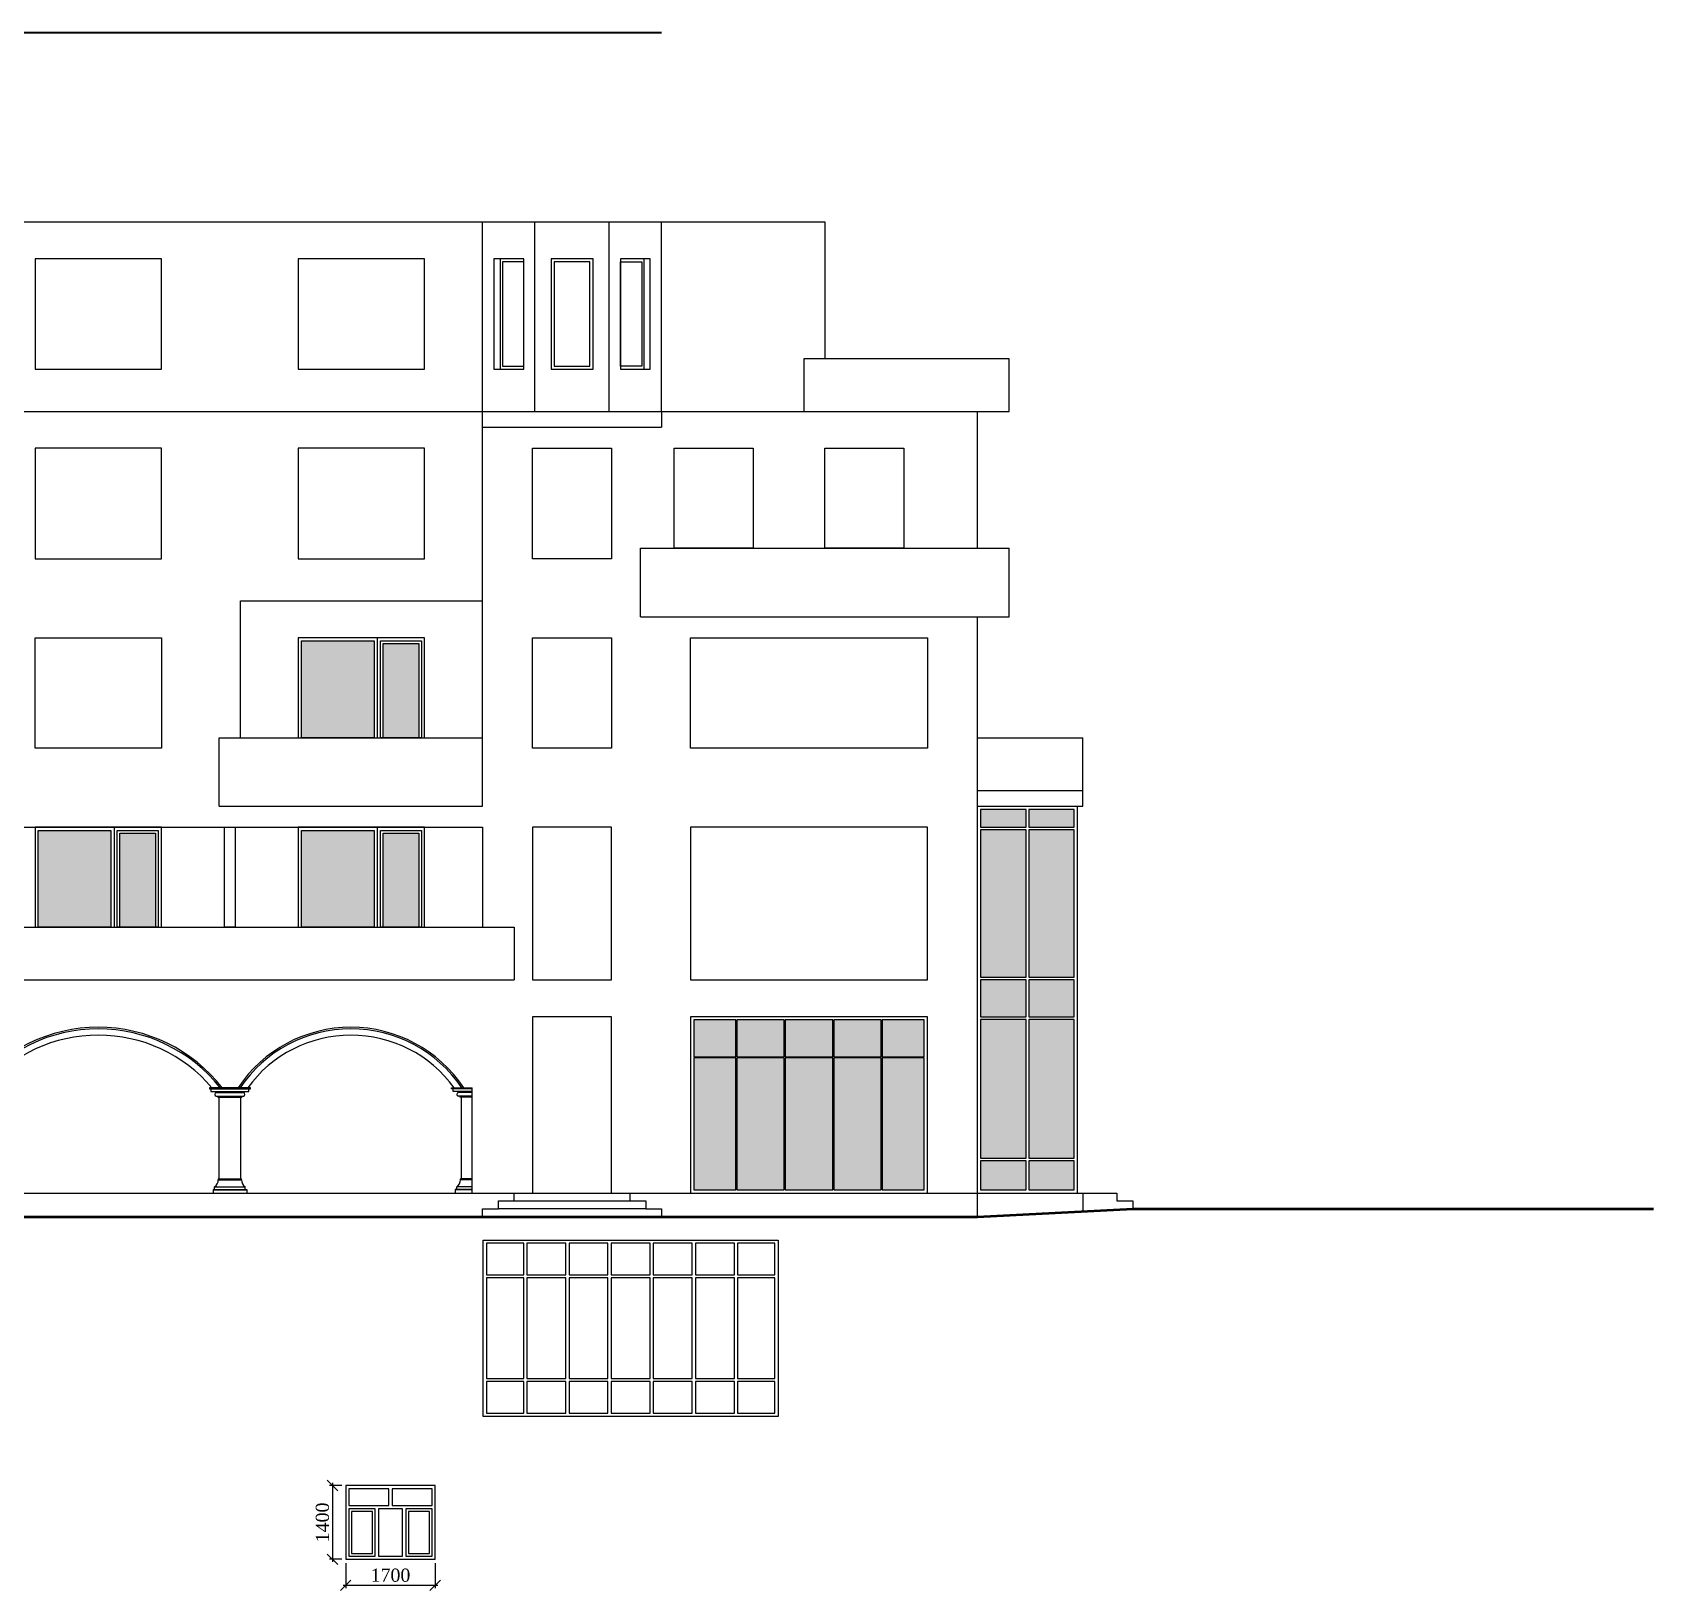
# Model space of a CAD drawing. Header units: inches. Extents: x 2870606 to 3671143, y -733551 to -473558.
# Drawn here: x 3077077 to 3107870, y -633457 to -603855 of the extents above; entities that cross this region are included whole.
import ezdxf

# ---------------------------------------------------------------- set-up
doc = ezdxf.new("R2010")
doc.units = ezdxf.units.IN
doc.header["$MEASUREMENT"] = 0
doc.styles.add('J~stule', font='dutch.ttf')
doc.dimstyles.new('J~style', dxfattribs={"dimscale": 100, "dimtxt": 2.5, "dimasz": 2, "dimexe": 0.55, "dimexo": 0.725, "dimtad": 1, "dimdec": 0, "dimdsep": 46, "dimtxsty": 'J~stule', "dimblk": 'OBLIQUE', "dimcen": 2, "dimdle": 0.5, "dimadec": 0, "dimazin": 0, "dimtfac": 1, "dimtdec": 0, "dimtmove": 0, "dimatfit": 3, "dimfxl": 1, "dimarcsym": 0})

# ---------------------------------------------------------------- blocks, each defined once
blk = doc.blocks.new('_Oblique')
at = {"color": 0, "linetype": 'ByBlock', "lineweight": -2}
blk.add_line((-0.5, -0.5), (0.5, 0.5), dxfattribs=at)
blk = doc.blocks.new('*D79')
at = {"color": 0, "lineweight": -2, "transparency": 16777216}
for p, q in [((3082956, -631462), (3082722, -631462)), ((3082777, -631412), (3082777, -632912)), ((3082956, -632862), (3082722, -632862))]:
    blk.add_line(p, q, dxfattribs=at)
at = {"layer": 'Defpoints', "color": 0, "lineweight": 35, "transparency": 16777216}
for p in [(3083028, -631462), (3082777, -632862), (3083028, -632862)]:
    blk.add_point(p, dxfattribs=at)
at = {"color": 0, "lineweight": -2, "transparency": 16777216, "xscale": 200, "yscale": 200, "zscale": 200}
for p, rotation in [((3082777, -631462), 90), ((3082777, -632862), 270)]:
    blk.add_blockref('_Oblique', p, dxfattribs=dict(at, rotation=rotation))
at = {"color": 0, "transparency": 16777216, "insert": (3082586, -632162), "char_height": 250, "attachment_point": 5, "rotation": 90, "style": 'J~stule'}
blk.add_mtext('1400', dxfattribs=at)
blk = doc.blocks.new('*D80')
at = {"color": 0, "lineweight": -2, "transparency": 16777216}
for p, q in [((3083028, -632935), (3083028, -633412)), ((3084728, -632935), (3084728, -633412)), ((3082978, -633357), (3084778, -633357))]:
    blk.add_line(p, q, dxfattribs=at)
at = {"layer": 'Defpoints', "color": 0, "lineweight": 35, "transparency": 16777216}
for p in [(3083028, -632862), (3084728, -632862), (3084728, -633357)]:
    blk.add_point(p, dxfattribs=at)
at = {"color": 0, "lineweight": -2, "transparency": 16777216, "xscale": 200, "yscale": 200, "zscale": 200, "rotation": 180}
blk.add_blockref('_Oblique', (3083028, -633357), dxfattribs=at)
at = {"color": 0, "lineweight": -2, "transparency": 16777216, "xscale": 200, "yscale": 200, "zscale": 200}
blk.add_blockref('_Oblique', (3084728, -633357), dxfattribs=at)
at = {"color": 0, "transparency": 16777216, "insert": (3083878, -633166), "char_height": 250, "attachment_point": 5, "style": 'J~stule'}
blk.add_mtext('1700', dxfattribs=at)

msp = doc.modelspace()

# ---------------------------------------------------------------- hatches: boundary and pattern name
h = msp.add_hatch(color=256)
h.set_gradient(color1=(125, 180, 197), color2=(213, 231, 236), one_color=1, tint=0.88, name='HEMISPHERICAL')
h.paths.add_polyline_path([(3083567.14, -617254.69), (3082187.14, -617254.69), (3082187.14, -615414.69), (3083567.14, -615414.69)])
h.paths.add_polyline_path([(3084417.14, -617254.69), (3083737.14, -617254.69), (3083737.14, -615464.69), (3084417.14, -615464.69)])
h = msp.add_hatch(color=256)
h.set_gradient(color1=(125, 180, 197), color2=(213, 231, 236), one_color=1, tint=0.88, name='HEMISPHERICAL')
h.paths.add_polyline_path([(3095952.14, -618614.69), (3095087.14, -618614.69), (3095087.14, -618954.69), (3095952.14, -618954.69)])
h.paths.add_polyline_path([(3096867.14, -618614.69), (3096002.14, -618614.69), (3096002.14, -618954.69), (3096867.14, -618954.69)])
h.paths.add_polyline_path([(3096867.14, -619004.69), (3096002.14, -619004.69), (3096002.14, -621804.69), (3096867.14, -621804.69)])
h.paths.add_polyline_path([(3095952.14, -619004.69), (3095087.14, -619004.69), (3095087.14, -621804.69), (3095952.14, -621804.69)])
h.paths.add_polyline_path([(3095952.14, -621854.69), (3095087.14, -621854.69), (3095087.14, -622554.69), (3095952.14, -622554.69)])
h.paths.add_polyline_path([(3096867.14, -621854.69), (3096002.14, -621854.69), (3096002.14, -622554.69), (3096867.14, -622554.69)])
h.paths.add_polyline_path([(3096867.14, -622604.69), (3096002.14, -622604.69), (3096002.14, -625244.69), (3096867.14, -625244.69)])
h.paths.add_polyline_path([(3095952.14, -622604.69), (3095087.14, -622604.69), (3095087.14, -625244.69), (3095952.14, -625244.69)])
h.paths.add_polyline_path([(3095952.14, -625294.69), (3095087.14, -625294.69), (3095087.14, -625844.69), (3095952.14, -625844.69)])
h.paths.add_polyline_path([(3096867.14, -625294.69), (3096002.14, -625294.69), (3096002.14, -625844.69), (3096867.14, -625844.69)])
h = msp.add_hatch(color=256)
h.set_gradient(color1=(125, 180, 197), color2=(213, 231, 236), one_color=1, tint=0.88, name='HEMISPHERICAL')
h.paths.add_polyline_path([(3078567.14, -620854.69), (3077187.14, -620854.69), (3077187.14, -619014.69), (3078567.14, -619014.69)])
h.paths.add_polyline_path([(3079417.14, -620854.69), (3078737.14, -620854.69), (3078737.14, -619064.69), (3079417.14, -619064.69)])
h = msp.add_hatch(color=256)
h.set_gradient(color1=(125, 180, 197), color2=(213, 231, 236), one_color=1, tint=0.88, name='HEMISPHERICAL')
h.paths.add_polyline_path([(3083567.14, -620854.69), (3082187.14, -620854.69), (3082187.14, -619014.69), (3083567.14, -619014.69)])
h.paths.add_polyline_path([(3084417.14, -620854.69), (3083737.14, -620854.69), (3083737.14, -619064.69), (3084417.14, -619064.69)])
h = msp.add_hatch(color=256)
h.set_gradient(color1=(125, 180, 197), color2=(213, 231, 236), one_color=1, tint=0.88, name='HEMISPHERICAL')
h.paths.add_polyline_path([(3094017.14, -623334.69), (3093217.14, -623334.69), (3093217.14, -625844.69), (3094017.14, -625844.69)])
h.paths.add_polyline_path([(3094017.14, -622614.69), (3093217.14, -622614.69), (3093217.14, -623314.69), (3094017.14, -623314.69)])
h.paths.add_polyline_path([(3093197.14, -622614.69), (3092297.14, -622614.69), (3092297.14, -623314.69), (3093197.14, -623314.69)])
h.paths.add_polyline_path([(3092277.14, -622614.69), (3091377.14, -622614.69), (3091377.14, -623314.69), (3092277.14, -623314.69)])
h.paths.add_polyline_path([(3091357.14, -622614.69), (3090457.14, -622614.69), (3090457.14, -623314.69), (3091357.14, -623314.69)])
h.paths.add_polyline_path([(3090437.14, -622614.69), (3089637.14, -622614.69), (3089637.14, -623314.69), (3090437.14, -623314.69)])
h.paths.add_polyline_path([(3090437.14, -623334.69), (3089637.14, -623334.69), (3089637.14, -625844.69), (3090437.14, -625844.69)])
h.paths.add_polyline_path([(3091357.14, -623334.69), (3090457.14, -623334.69), (3090457.14, -625844.69), (3091357.14, -625844.69)])
h.paths.add_polyline_path([(3092277.14, -623334.69), (3091377.14, -623334.69), (3091377.14, -625844.69), (3092277.14, -625844.69)])
h.paths.add_polyline_path([(3093197.14, -623334.69), (3092297.14, -623334.69), (3092297.14, -625844.69), (3093197.14, -625844.69)])

# ---------------------------------------------------------------- linework, layer by layer
at = {"color": 1, "lineweight": 35}
msp.add_line((3040627.14, -603854.69), (3089027.14, -603854.69), dxfattribs=at)
for p, q in [((3037707.14, -607454.69), (3089027.14, -607454.69)), ((3085627.14, -611054.69), (3085627.14, -607454.69)), ((3086622.98, -611054.69), (3086622.98, -607454.69)), ((3088031.3, -611054.69), (3088031.3, -607454.69)), ((3089027.14, -611054.69), (3089027.14, -607454.69)), ((3089027.14, -611054.69), (3089027.14, -607454.69)), ((3089027.14, -607454.69), (3092127.14, -607454.69)), ((3092127.14, -607454.69), (3092127.14, -610054.69)), ((3085962.42, -608154.69), (3085962.42, -610254.69)), ((3088691.86, -608154.69), (3088691.86, -610254.69)), ((3071027.14, -611054.69), (3095027.14, -611054.69)), ((3085627.14, -614654.69), (3085627.14, -611054.69)), ((3089027.14, -611054.69), (3089027.14, -611354.69)), ((3095027.14, -613654.69), (3095027.14, -611054.69)), ((3085627.14, -611354.69), (3089027.14, -611354.69)), ((3088627.14, -613654.69), (3095627.14, -613654.69)), ((3088627.14, -614954.69), (3088627.14, -613654.69)), ((3095627.14, -614954.69), (3095627.14, -613654.69)), ((3081027.14, -617254.69), (3081027.14, -614654.69)), ((3081027.14, -614654.69), (3085627.14, -614654.69)), ((3085627.14, -618554.69), (3085627.14, -614654.69)), ((3088627.14, -614954.69), (3095627.14, -614954.69)), ((3095027.14, -626354.69), (3095027.14, -614954.69)), ((3083627.14, -615354.69, -981.54), (3083627.14, -617254.69, 66.17)), ((3080627.14, -617254.69), (3085627.14, -617254.69)), ((3080627.14, -618254.69), (3080627.14, -617254.69)), ((3095027.14, -617254.69), (3097027.14, -617254.69)), ((3097027.14, -618554.69), (3097027.14, -617254.69)), ((3080627.14, -618554.69), (3080627.14, -618254.69)), ((3095027.14, -618254.69), (3097027.14, -618254.69)), ((3080627.14, -618554.69), (3085627.14, -618554.69)), ((3095027.14, -618554.69), (3097027.14, -618554.69)), ((3096927.14, -625904.69), (3096927.14, -618554.69)), ((3071027.14, -618954.69), (3085627.14, -618954.69)), ((3078627.14, -618954.69, -981.54), (3078627.14, -620854.69, 66.17)), ((3083627.14, -618954.69, -981.54), (3083627.14, -620854.69, 66.17)), ((3085627.14, -618954.69), (3085627.14, -620854.69)), ((3071027.14, -620854.69), (3085627.14, -620854.69)), ((3070427.14, -621854.69), (3086227.14, -621854.69)), ((3081216.53, -623904.69), (3080437.72, -623904.69)), ((3080437.72, -623904.69), (3080437.72, -623924.69)), ((3080437.72, -623924.69), (3080467.72, -623924.69)), ((3080467.72, -623924.69), (3080467.72, -623974.69)), ((3080467.72, -623924.69), (3081186.53, -623924.69)), ((3080467.72, -623974.69), (3080567.72, -623974.69)), ((3080567.72, -623974.69), (3081086.53, -623974.69)), ((3080567.72, -623974.69), (3080567.72, -623994.69)), ((3080567.72, -623994.69), (3081086.53, -623994.69)), ((3080567.72, -624064.79), (3081086.53, -624064.79)), ((3080597.72, -624064.79), (3080597.72, -624084.79)), ((3080597.72, -624084.79), (3081056.53, -624084.79)), ((3080627.14, -625634.83), (3080627.14, -624084.79)), ((3081027.14, -624084.79), (3081027.14, -625634.83)), ((3081056.53, -624064.79), (3081056.53, -624084.79)), ((3081086.53, -623974.69), (3081186.53, -623974.69)), ((3081086.53, -623974.69), (3081086.53, -623994.69)), ((3081186.53, -623974.69), (3081186.53, -623924.69)), ((3081186.53, -623924.69), (3081216.53, -623924.69)), ((3081216.53, -623924.69), (3081216.53, -623904.69)), ((3085037.75, -623924.69), (3085037.75, -623904.69)), ((3085037.75, -623904.69), (3085427.14, -623904.69)), ((3085067.75, -623924.69), (3085037.75, -623924.69)), ((3085067.75, -623974.69), (3085067.75, -623924.69)), ((3085427.14, -623924.69), (3085067.75, -623924.69)), ((3085167.75, -623974.69), (3085067.75, -623974.69)), ((3085427.14, -623974.69), (3085167.75, -623974.69)), ((3085167.75, -623974.69), (3085167.75, -623994.69)), ((3085427.14, -623994.69), (3085167.75, -623994.69)), ((3085427.14, -624064.79), (3085167.75, -624064.79)), ((3085197.75, -624064.79), (3085197.75, -624084.79)), ((3085427.14, -624084.79), (3085197.75, -624084.79)), ((3085227.14, -625634.83), (3085227.14, -624084.79)), ((3085427.14, -625904.69), (3085427.14, -623904.69)), ((3080607.11, -625634.83), (3081047.14, -625634.83)), ((3080607.11, -625634.83), (3080607.11, -625654.83)), ((3080607.11, -625654.83), (3081047.14, -625654.83)), ((3081047.14, -625654.83), (3081047.14, -625634.83)), ((3085427.14, -625634.83), (3085207.14, -625634.83)), ((3085207.14, -625654.83), (3085207.14, -625634.83)), ((3085427.14, -625654.83), (3085207.14, -625654.83)), ((3034627.14, -625904.69), (3095027.14, -625904.69)), ((3080507.72, -625834.83), (3080507.72, -625904.69)), ((3080507.72, -625834.83), (3081146.53, -625834.83)), ((3080507.72, -625844.83), (3081146.53, -625844.83)), ((3080537.72, -625834.83), (3080537.72, -625784.83)), ((3080537.72, -625784.83), (3081116.53, -625784.83)), ((3081116.53, -625834.83), (3081116.53, -625784.83)), ((3081146.53, -625834.83), (3081146.53, -625904.69)), ((3085107.75, -625834.83), (3085107.75, -625904.69)), ((3085427.14, -625834.83), (3085107.75, -625834.83)), ((3085427.14, -625844.83), (3085107.75, -625844.83)), ((3085137.75, -625834.83), (3085137.75, -625784.83)), ((3085427.14, -625784.83), (3085137.75, -625784.83)), ((3095027.14, -625904.69), (3097027.14, -625904.69)), ((3097027.14, -625904.69), (3097027.14, -626252.99)), ((3088727.14, -626204.69), (3085927.14, -626204.69)), ((3086227.14, -626054.69), (3088427.14, -626054.69))]:
    msp.add_line(p, q)
for points in [[(3079527.14, -608154.69), (3077127.14, -608154.69), (3077127.14, -610254.69), (3079527.14, -610254.69)], [(3084527.14, -608154.69), (3082127.14, -608154.69), (3082127.14, -610254.69), (3084527.14, -610254.69)], [(3086407.9, -608154.69), (3085842.22, -608154.69), (3085842.22, -610254.69), (3086407.9, -610254.69)], [(3086407.9, -608214.69), (3086004.85, -608214.69), (3086004.85, -610194.69), (3086407.9, -610194.69)], [(3087727.14, -608154.69), (3086927.14, -608154.69), (3086927.14, -610254.69), (3087727.14, -610254.69)], [(3087667.14, -608214.69), (3086987.14, -608214.69), (3086987.14, -610194.69), (3087667.14, -610194.69)], [(3088812.06, -608154.69), (3088246.38, -608154.69), (3088246.38, -610254.69), (3088812.06, -610254.69)], [(3088246.38, -608214.69), (3088649.43, -608214.69), (3088649.43, -610194.69), (3088246.38, -610194.69)], [(3095627.14, -610054.69), (3091727.14, -610054.69), (3091727.14, -611054.69), (3095627.14, -611054.69)], [(3079527.14, -611754.69), (3077127.14, -611754.69), (3077127.14, -613854.69), (3079527.14, -613854.69)], [(3084527.14, -611754.69), (3082127.14, -611754.69), (3082127.14, -613854.69), (3084527.14, -613854.69)], [(3086577.14, -611754.69), (3088077.14, -611754.69), (3088077.14, -613854.69), (3086577.14, -613854.69)], [(3089267.14, -611754.69), (3090767.14, -611754.69), (3090767.14, -613654.69), (3089267.14, -613654.69)], [(3092127.14, -611754.69), (3093627.14, -611754.69), (3093627.14, -613654.69), (3092127.14, -613654.69)], [(3079527.14, -617454.69), (3077127.14, -617454.69), (3077127.14, -615354.69), (3079527.14, -615354.69)], [(3084527.14, -615354.69), (3082127.14, -615354.69), (3082127.14, -617254.69), (3084527.14, -617254.69)], [(3082187.14, -615414.69), (3083567.14, -615414.69), (3083567.14, -617254.69), (3082187.14, -617254.69)], [(3083687.14, -615414.69), (3084467.14, -615414.69), (3084467.14, -617254.69), (3083687.14, -617254.69)], [(3083737.14, -615464.69), (3084417.14, -615464.69), (3084417.14, -617254.69), (3083737.14, -617254.69)], [(3086577.14, -615354.69), (3088077.14, -615354.69), (3088077.14, -617454.69), (3086577.14, -617454.69)], [(3089577.14, -615354.69), (3094077.14, -615354.69), (3094077.14, -617454.69), (3089577.14, -617454.69)], [(3095952.14, -618614.69), (3095087.14, -618614.69), (3095087.14, -618954.69), (3095952.14, -618954.69)], [(3096867.14, -618614.69), (3096002.14, -618614.69), (3096002.14, -618954.69), (3096867.14, -618954.69)], [(3079527.14, -618954.69), (3077127.14, -618954.69), (3077127.14, -620854.69), (3079527.14, -620854.69)], [(3077187.14, -619014.69), (3078567.14, -619014.69), (3078567.14, -620854.69), (3077187.14, -620854.69)], [(3078687.14, -619014.69), (3079467.14, -619014.69), (3079467.14, -620854.69), (3078687.14, -620854.69)], [(3078737.14, -619064.69), (3079417.14, -619064.69), (3079417.14, -620854.69), (3078737.14, -620854.69)], [(3080727.14, -618954.69), (3080927.14, -618954.69), (3080927.14, -620854.69), (3080727.14, -620854.69)], [(3084527.14, -618954.69), (3082127.14, -618954.69), (3082127.14, -620854.69), (3084527.14, -620854.69)], [(3082187.14, -619014.69), (3083567.14, -619014.69), (3083567.14, -620854.69), (3082187.14, -620854.69)], [(3083687.14, -619014.69), (3084467.14, -619014.69), (3084467.14, -620854.69), (3083687.14, -620854.69)], [(3083737.14, -619064.69), (3084417.14, -619064.69), (3084417.14, -620854.69), (3083737.14, -620854.69)], [(3088077.14, -618954.69), (3086577.14, -618954.69), (3086577.14, -621854.69), (3088077.14, -621854.69)], [(3094077.14, -618954.69), (3089577.14, -618954.69), (3089577.14, -621854.69), (3094077.14, -621854.69)], [(3095952.14, -619004.69), (3095087.14, -619004.69), (3095087.14, -621804.69), (3095952.14, -621804.69)], [(3096867.14, -619004.69), (3096002.14, -619004.69), (3096002.14, -621804.69), (3096867.14, -621804.69)], [(3095952.14, -621854.69), (3095087.14, -621854.69), (3095087.14, -622554.69), (3095952.14, -622554.69)], [(3096867.14, -621854.69), (3096002.14, -621854.69), (3096002.14, -622554.69), (3096867.14, -622554.69)], [(3088077.14, -622554.69), (3086577.14, -622554.69), (3086577.14, -625904.69), (3088077.14, -625904.69)], [(3094077.14, -622554.69), (3089577.14, -622554.69), (3089577.14, -625904.69), (3094077.14, -625904.69)], [(3090437.14, -622614.69), (3089637.14, -622614.69), (3089637.14, -623314.69), (3090437.14, -623314.69)], [(3091357.14, -622614.69), (3090457.14, -622614.69), (3090457.14, -623314.69), (3091357.14, -623314.69)], [(3092277.14, -622614.69), (3091377.14, -622614.69), (3091377.14, -623314.69), (3092277.14, -623314.69)], [(3093197.14, -622614.69), (3092297.14, -622614.69), (3092297.14, -623314.69), (3093197.14, -623314.69)], [(3094017.14, -622614.69), (3093217.14, -622614.69), (3093217.14, -623314.69), (3094017.14, -623314.69)], [(3095952.14, -622604.69), (3095087.14, -622604.69), (3095087.14, -625244.69), (3095952.14, -625244.69)], [(3096867.14, -622604.69), (3096002.14, -622604.69), (3096002.14, -625244.69), (3096867.14, -625244.69)], [(3090437.14, -623334.69), (3089637.14, -623334.69), (3089637.14, -625844.69), (3090437.14, -625844.69)], [(3091357.14, -623334.69), (3090457.14, -623334.69), (3090457.14, -625844.69), (3091357.14, -625844.69)], [(3092277.14, -623334.69), (3091377.14, -623334.69), (3091377.14, -625844.69), (3092277.14, -625844.69)], [(3093197.14, -623334.69), (3092297.14, -623334.69), (3092297.14, -625844.69), (3093197.14, -625844.69)], [(3094017.14, -623334.69), (3093217.14, -623334.69), (3093217.14, -625844.69), (3094017.14, -625844.69)], [(3095952.14, -625294.69), (3095087.14, -625294.69), (3095087.14, -625844.69), (3095952.14, -625844.69)], [(3096867.14, -625294.69), (3096002.14, -625294.69), (3096002.14, -625844.69), (3096867.14, -625844.69)], [(3083028.43, -632862.38), (3084728.43, -632862.38), (3084728.43, -631462.38), (3083028.43, -631462.38)], [(3083848.43, -631522.38), (3083088.43, -631522.38), (3083088.43, -631842.38), (3083848.43, -631842.38)], [(3084668.43, -631522.38), (3083908.43, -631522.38), (3083908.43, -631842.38), (3084668.43, -631842.38)], [(3083588.43, -631902.38), (3083088.43, -631902.38), (3083088.43, -632802.38), (3083588.43, -632802.38)], [(3083538.43, -631952.38), (3083138.43, -631952.38), (3083138.43, -632752.38), (3083538.43, -632752.38)], [(3084108.43, -631902.38), (3083648.43, -631902.38), (3083648.43, -632802.38), (3084108.43, -632802.38)], [(3084668.43, -631902.38), (3084168.43, -631902.38), (3084168.43, -632802.38), (3084668.43, -632802.38)], [(3084618.43, -631952.38), (3084218.43, -631952.38), (3084218.43, -632752.38), (3084618.43, -632752.38)]]:
    msp.add_lwpolyline(points, close=True)
for points in [[(3085627.14, -620854.69), (3086227.14, -620854.69), (3086227.14, -621854.69)], [(3085627.14, -626354.69), (3085627.14, -626204.69), (3085927.14, -626204.69), (3085927.14, -626054.69), (3086227.14, -626054.69), (3086227.14, -625904.69), (3088427.14, -625904.69), (3088427.14, -626054.69), (3088727.14, -626054.69), (3088727.14, -626204.69), (3089027.14, -626204.69), (3089027.14, -626354.69)], [(3095027.14, -625904.69), (3097677.14, -625904.69), (3097677.14, -626054.67), (3097977.14, -626054.7), (3097977.14, -626204.69)]]:
    msp.add_lwpolyline(points)
at = {"lineweight": 50}
msp.add_lwpolyline([(3019444.49, -626354.69), (3095027.14, -626354.69), (3097977.14, -626204.69), (3107869.55, -626204.69)], dxfattribs=at)
at = {"elevation": -23.3}
for points in [[(3091239.45, -630146.91), (3085639.45, -630146.91), (3085639.45, -626796.91), (3091239.45, -626796.91)], [(3086409.45, -626856.91), (3085699.45, -626856.91), (3085699.45, -627456.91), (3086409.45, -627456.91)], [(3087209.45, -626856.91), (3086469.45, -626856.91), (3086469.45, -627456.91), (3087209.45, -627456.91)], [(3088009.45, -626856.91), (3087269.45, -626856.91), (3087269.45, -627456.91), (3088009.45, -627456.91)], [(3088809.45, -626856.91), (3088069.45, -626856.91), (3088069.45, -627456.91), (3088809.45, -627456.91)], [(3089609.45, -626856.91), (3088869.45, -626856.91), (3088869.45, -627456.91), (3089609.45, -627456.91)], [(3090409.45, -626856.91), (3089669.45, -626856.91), (3089669.45, -627456.91), (3090409.45, -627456.91)], [(3091179.45, -626856.91), (3090469.45, -626856.91), (3090469.45, -627456.91), (3091179.45, -627456.91)], [(3086409.45, -627516.91), (3085699.45, -627516.91), (3085699.45, -629426.91), (3086409.45, -629426.91)], [(3087209.45, -627516.91), (3086469.45, -627516.91), (3086469.45, -629426.91), (3087209.45, -629426.91)], [(3088009.45, -627516.91), (3087269.45, -627516.91), (3087269.45, -629426.91), (3088009.45, -629426.91)], [(3088809.45, -627516.91), (3088069.45, -627516.91), (3088069.45, -629426.91), (3088809.45, -629426.91)], [(3089609.45, -627516.91), (3088869.45, -627516.91), (3088869.45, -629426.91), (3089609.45, -629426.91)], [(3090409.45, -627516.91), (3089669.45, -627516.91), (3089669.45, -629426.91), (3090409.45, -629426.91)], [(3091179.45, -627516.91), (3090469.45, -627516.91), (3090469.45, -629426.91), (3091179.45, -629426.91)], [(3086409.45, -629486.91), (3085699.45, -629486.91), (3085699.45, -630086.91), (3086409.45, -630086.91)], [(3087209.45, -629486.91), (3086469.45, -629486.91), (3086469.45, -630086.91), (3087209.45, -630086.91)], [(3088009.45, -629486.91), (3087269.45, -629486.91), (3087269.45, -630086.91), (3088009.45, -630086.91)], [(3088809.45, -629486.91), (3088069.45, -629486.91), (3088069.45, -630086.91), (3088809.45, -630086.91)], [(3089609.45, -629486.91), (3088869.45, -629486.91), (3088869.45, -630086.91), (3089609.45, -630086.91)], [(3090409.45, -629486.91), (3089669.45, -629486.91), (3089669.45, -630086.91), (3090409.45, -630086.91)], [(3091179.45, -629486.91), (3090469.45, -629486.91), (3090469.45, -630086.91), (3091179.45, -630086.91)]]:
    msp.add_lwpolyline(points, close=True, dxfattribs=at)
for centre, radius, start, end in [((3078327.14, -625738.74), 2984.05, 37.924187, 142.075813), ((3078327.14, -625738.74), 2954.05, 38.378966, 141.621034), ((3078327.14, -625738.74), 2834.05, 40.326961, 139.673039), ((3083127.15, -625326.65), 2571.96, 33.564183, 146.435817), ((3083127.15, -625326.65), 2541.96, 34.014016, 145.985984), ((3083127.15, -625326.65), 2421.96, 35.952321, 144.047679), ((3080576.09, -624029.74), 36.04, 103.42436, 256.57564), ((3081078.17, -624029.74), 36.04, 283.42436, 76.57564), ((3085176.11, -624029.74), 36.04, 103.42436, 256.57564), ((3080449.99, -625654.47), 157.12, 303.94159, 359.872029), ((3081204.26, -625654.47), 157.12, 180.127971, 236.05841), ((3085050.02, -625654.47), 157.12, 303.94159, 359.872029)]:
    msp.add_arc(centre, radius, start, end)

# ---------------------------------------------------------------- dimensions: what is measured, and where the dimension line sits
dim = msp.add_linear_dim(base=(3082776.85, -632862.38), p1=(3083028.43, -631462.38), p2=(3083028.43, -632862.38), angle=90, dimstyle='J~style', override={"dimdec": 1, "dimtdec": 1})
dim.commit()
dim.dimension.update_dxf_attribs({"geometry": '*D79', "text_midpoint": (3082585.97, -632162.38)})
dim = msp.add_linear_dim(base=(3084728.43, -633356.9), p1=(3083028.43, -632862.38), p2=(3084728.43, -632862.38), dimstyle='J~style', override={"dimdec": 1, "dimtdec": 1})
dim.commit()
dim.dimension.update_dxf_attribs({"geometry": '*D80', "text_midpoint": (3083878.43, -633166.02)})

doc.saveas('drawing.dxf')
